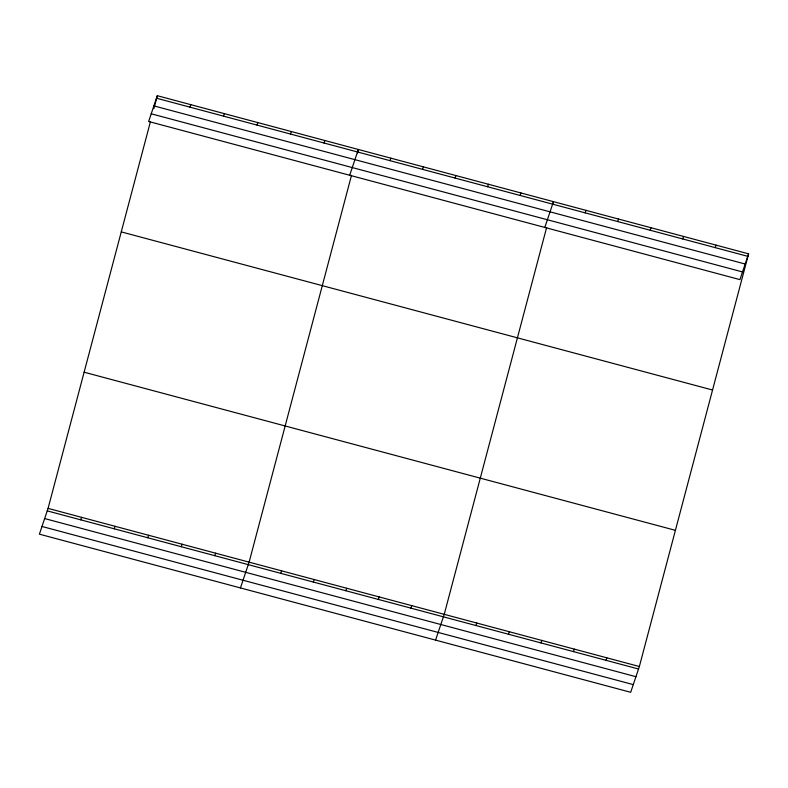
<?xml version="1.0" encoding="UTF-8"?>
<svg xmlns="http://www.w3.org/2000/svg" width="788" height="788" viewBox="0 0 788 788"><rect width="100%" height="100%" fill="white"/><g stroke="black" fill="none" stroke-linecap="round" stroke-linejoin="round"><path stroke-width="1.18" d="M748.6 253.834L739.922 279.622L148.637 121.48L157.304 95.703L748.6 253.834L639.364 666.52L630.695 692.297L39.4 534.165L48.078 508.378L150.469 121.529M153.887 108.616L157.304 95.703M351.507 175.3L249.116 562.149L240.439 587.927M357.417 152.99L358.343 149.474L349.675 175.251M546.636 227.486L444.245 614.335L435.567 640.112M552.851 204.003L553.471 201.649L544.794 227.436M189.977 107.158L190.814 104.666M80.74 519.844L81.578 517.342M223.477 116.122L224.324 113.63M114.25 528.797L115.087 526.305M256.986 125.085L257.824 122.583M147.76 537.761L148.597 535.269M290.496 134.049L291.333 131.547M181.26 546.724L182.097 544.222M323.996 143.002L324.843 140.51M214.769 555.688L215.607 553.186M390.03 160.663L390.868 158.171M280.794 573.339L281.631 570.847M422.545 169.361L423.392 166.869M313.319 582.036L314.156 579.544M455.07 178.058L455.907 175.566M345.834 590.734L346.681 588.242M487.595 186.756L488.432 184.264M378.358 599.432L379.195 596.94M520.11 195.454L520.957 192.952M410.883 608.129L411.72 605.637M585.159 212.849L585.996 210.347M475.922 625.524L476.76 623.032M617.674 221.546L618.511 219.044M508.447 634.222L509.284 631.73M650.198 230.244L651.036 227.742M540.962 642.919L541.799 640.427M682.713 238.941L683.56 236.439M573.487 651.617L574.324 649.125M715.238 247.639L716.075 245.137M606.002 660.314L606.849 657.822M156.467 98.204L747.763 256.336M153.887 105.888L745.172 264.019M151.217 113.797L742.513 271.939M121.263 231.889L712.549 390.021M84.119 372.202L675.415 530.334M48.078 508.378L639.364 666.52M47.231 510.88L638.526 669.012M44.65 518.563L635.946 676.695M41.991 526.482L633.276 684.614"/></g></svg>
